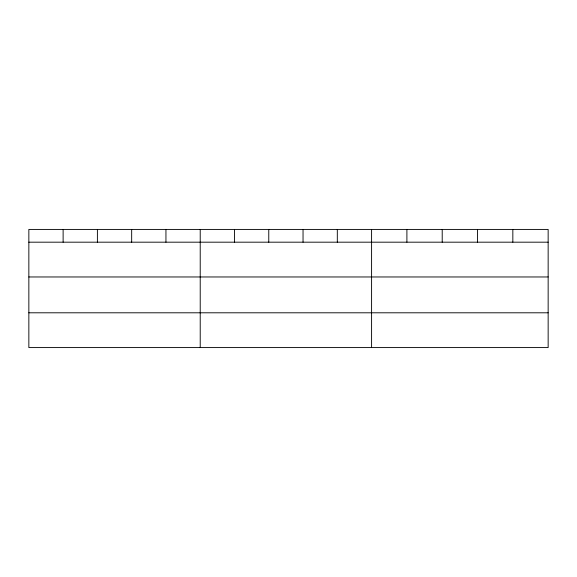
<?xml version="1.0" encoding="UTF-8"?>
<svg xmlns="http://www.w3.org/2000/svg" width="577" height="577" viewBox="0 0 577 577"><rect width="100%" height="100%" fill="white"/><g stroke="black" fill="none" stroke-linecap="round" stroke-linejoin="round"><path stroke-width="0.87" d="M548.15 276.967L548.15 229.422L28.85 229.422L28.85 347.578L548.15 347.578L548.15 276.967L28.85 276.967M28.85 242.181L548.15 242.181M28.85 312.799L548.15 312.799M512.838 229.422L512.838 242.181M477.525 229.422L477.525 242.181M442.213 229.422L442.213 242.181M406.9 229.422L406.9 242.181M371.588 229.422L371.588 347.578M337.314 229.422L337.314 242.181M303.04 229.422L303.04 242.181M268.767 229.422L268.767 242.181M234.493 229.422L234.493 242.181M200.219 229.422L200.219 347.578M165.945 229.422L165.945 242.181M131.671 229.422L131.671 242.181M97.398 229.422L97.398 242.181M63.124 229.422L63.124 242.181"/></g></svg>
